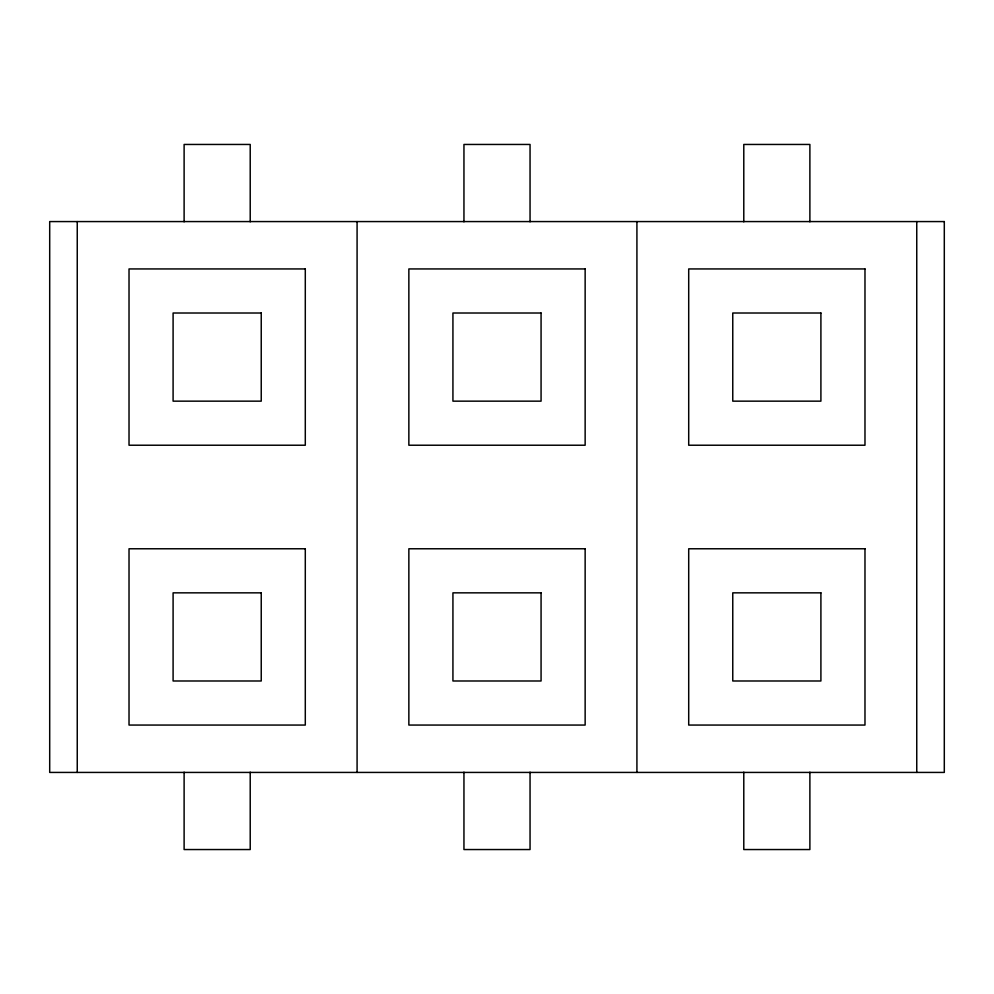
<?xml version="1.0" encoding="UTF-8"?>
<svg xmlns="http://www.w3.org/2000/svg" width="994" height="994" viewBox="0 0 994 994"><rect width="100%" height="100%" fill="white"/><g stroke="black" fill="none" stroke-linecap="round" stroke-linejoin="round"><path stroke-width="1.49" d="M916.754 221.575L916.754 772.425M809.886 221.836L809.886 144.453L743.785 144.453L743.785 221.836M809.886 772.164L809.886 849.547L743.785 849.547L743.785 772.164M636.918 221.575L636.918 772.425M530.051 221.836L530.051 144.453L463.949 144.453L463.949 221.836M530.051 772.164L530.051 849.547L463.949 849.547L463.949 772.164M357.082 221.575L357.082 772.425M250.215 221.836L250.215 144.453L184.114 144.453L184.114 221.836M250.215 772.164L250.215 849.547L184.114 849.547L184.114 772.164M77.246 221.575L77.246 772.425M944.3 221.575L49.7 221.575L49.7 772.425L944.3 772.425L944.3 221.575M305.295 268.939L129.021 268.939L129.021 445.225L305.295 445.225L305.295 268.939M585.143 268.939L408.857 268.939L408.857 445.225L585.143 445.225L585.143 268.939M864.979 268.939L688.705 268.939L688.705 445.225L864.979 445.225L864.979 268.939M261.236 313.011L173.093 313.011L173.093 401.154L261.236 401.154L261.236 313.011M541.071 313.011L452.929 313.011L452.929 401.154L541.071 401.154L541.071 313.011M820.907 313.011L732.764 313.011L732.764 401.154L820.907 401.154L820.907 313.011M305.295 548.775L129.021 548.775L129.021 725.061L305.295 725.061L305.295 548.775M585.143 548.775L408.857 548.775L408.857 725.061L585.143 725.061L585.143 548.775M864.979 548.775L688.705 548.775L688.705 725.061L864.979 725.061L864.979 548.775M261.236 592.846L173.093 592.846L173.093 680.989L261.236 680.989L261.236 592.846M541.071 592.846L452.929 592.846L452.929 680.989L541.071 680.989L541.071 592.846M820.907 592.846L732.764 592.846L732.764 680.989L820.907 680.989L820.907 592.846"/></g></svg>
